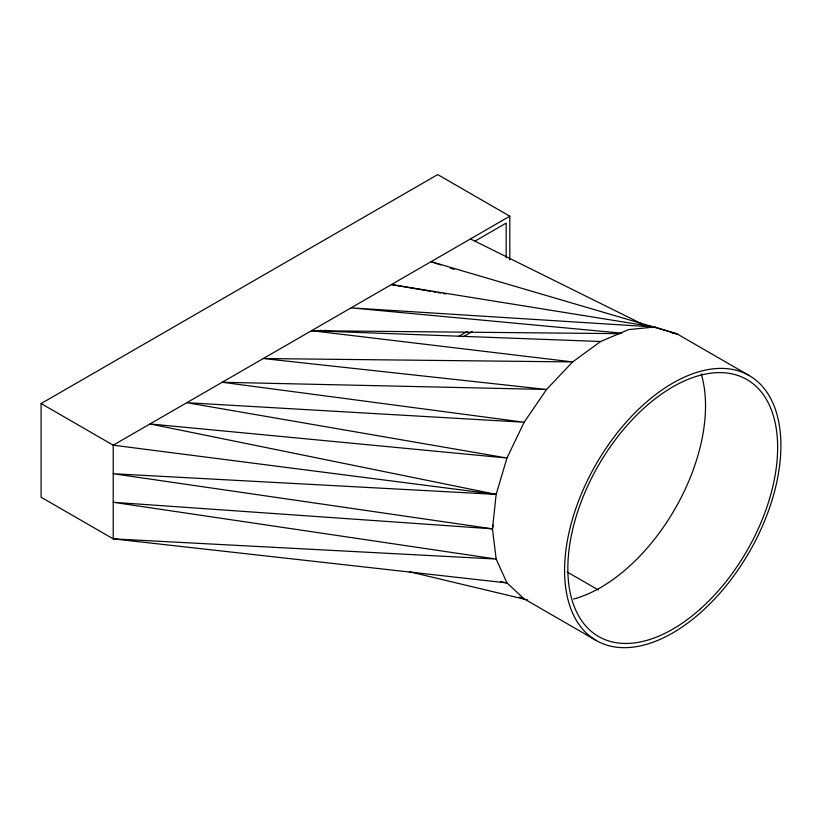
<?xml version="1.0" encoding="UTF-8"?>
<svg xmlns="http://www.w3.org/2000/svg" width="822" height="822" viewBox="0 0 822 822"><rect width="100%" height="100%" fill="white"/><g stroke="black" fill="none" stroke-linecap="round" stroke-linejoin="round"><path stroke-width="1.23" d="M596.258 640.502L524.148 598.868L506.958 582.932L496.149 559.042L492.46 528.844L496.149 494.392L506.958 458.029L524.148 422.241L546.548 389.464L572.636 361.916L600.625 341.5L628.625 329.591L654.713 327.012L677.112 333.927L749.222 375.562A152.964 88.314 -60 0 1 700.734 612.513A152.964 88.314 -60 0 1 568.259 536.026A152.964 88.314 -60 0 1 749.222 375.562M509.804 259.844L509.804 216.217L437.694 174.583L41.1 403.561L41.1 497.228L113.21 538.862L496.149 559.042L113.21 502.283L492.46 528.844L493.2 525.063M509.804 216.217L113.21 445.185L41.1 403.561M318.484 331.461L320.703 330.187M475.085 241.052L506.177 223.101L506.177 257.697M323.005 331.451L325.224 330.177M458.419 336.537L467.307 331.41M463.279 336.753L472.136 331.636M652.257 327.618L654.713 327.012L391.426 284.556L430.615 291.327M492.46 528.844L113.21 473.729L496.149 494.392L150.005 423.947L506.958 458.029L186.789 402.708L524.148 422.241L222.197 382.261L546.548 389.464L263.287 358.546L572.636 361.916L311.507 330.701L620.096 333.65M311.507 330.701L600.625 341.5M654.713 327.012L351.045 307.87L621.401 333.126M496.149 494.392L113.21 445.185L113.21 538.862L506.958 582.932L500.67 581.657M433.143 291.769L435.67 292.2M438.198 292.642L440.726 293.084M443.253 293.516L445.781 293.957M672.057 333.054L677.112 333.927L431.067 261.673L440.767 264.931M409.469 571.742L527.683 599.968M450.477 268.178L454.114 269.4M519.309 597.162L524.148 598.868M470.441 238.945L642.64 324.269M567.272 572.04L598.406 590.011M701.217 373.948A148.35 85.652 -60 0 1 675.756 507.554A148.35 85.652 -60 0 1 573.479 599.074M699.892 609.359A148.35 85.652 -60 0 0 746.91 379.558A148.35 85.652 -60 0 0 571.413 535.184A148.35 85.652 -60 0 0 699.892 609.359"/></g></svg>
